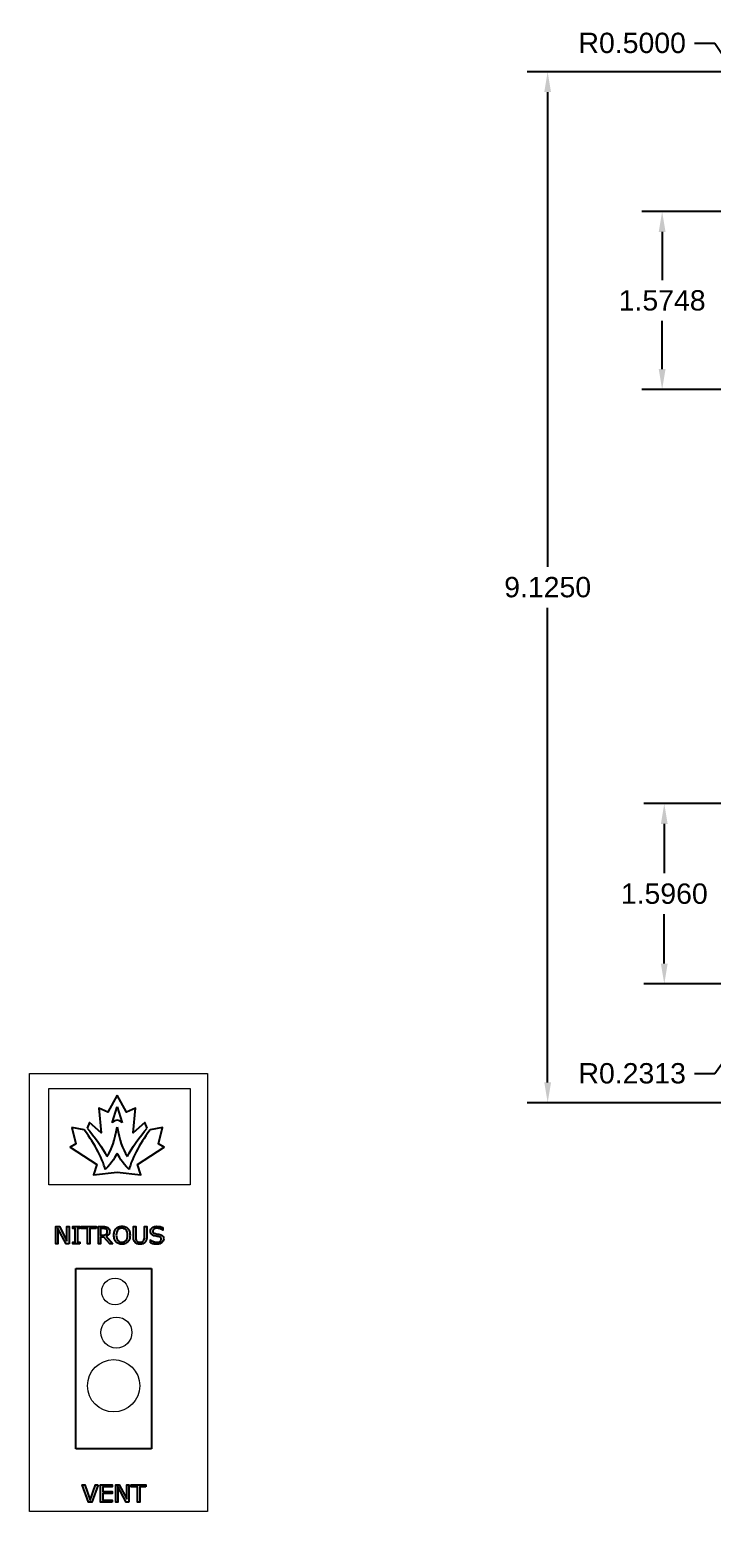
# Model space of a CAD drawing. Header units: inches. Extents: x 0.2 to 18.2, y 0.2 to 14.
# Drawn here: x 0.18 to 6.22, y 0.17 to 13.29 of the extents above; entities that cross this region are included whole.
import ezdxf

# ---------------------------------------------------------------- set-up
doc = ezdxf.new("R2010")
doc.units = ezdxf.units.IN
doc.header["$MEASUREMENT"] = 0
doc.layers.add('Non Cut', color=2, linetype='Continuous', plot=False)
doc.layers.add('test cut', color=6, linetype='Continuous', lineweight=0)
doc.layers.add('test cut raster', color=6, linetype='Continuous', lineweight=25)
doc.styles.get("Standard").update_dxf_attribs({"font": 'Arial.ttf'})
doc.dimstyles.get("Standard").update_dxf_attribs({"dimtxt": 0.18, "dimasz": 0.18, "dimexe": 0.18, "dimexo": 0.0625, "dimgap": 0.09, "dimtad": 0, "dimtih": 1, "dimtoh": 1, "dimdec": 4, "dimzin": 0, "dimdsep": 46, "dimtxsty": 'Standard', "dimcen": 0.09, "dimadec": 0, "dimazin": 0, "dimtfac": 1, "dimtdec": 4, "dimtofl": 0, "dimtmove": 0, "dimatfit": 3, "dimfxl": 1, "dimtolj": 1, "dimtzin": 0, "dimarcsym": 0})

# ---------------------------------------------------------------- blocks, each defined once
blk = doc.blocks.new('*D2')
at = {"layer": 'Defpoints', "color": 0, "transparency": 16777216}
for p in [(6.74, 12.915), (4.762, 3.79), (6.74, 3.79)]:
    blk.add_point(p, dxfattribs=at)
at = {"layer": 'Non Cut', "color": 0, "lineweight": -2, "transparency": 16777216}
for p, q in [((6.677, 12.915), (4.582, 12.915)), ((4.762, 12.735), (4.762, 8.534)), ((4.762, 3.97), (4.762, 8.171)), ((6.677, 3.79), (4.582, 3.79))]:
    blk.add_line(p, q, dxfattribs=at)
at = {"layer": 'Non Cut', "color": 0, "transparency": 16777216}
for points in [[(4.732, 12.735), (4.792, 12.735), (4.762, 12.915)], [(4.732, 3.97), (4.792, 3.97), (4.762, 3.79)]]:
    blk.add_solid(points, dxfattribs=at)
at = {"layer": 'Non Cut', "color": 0, "transparency": 16777216, "insert": (4.762, 8.353), "char_height": 0.18, "attachment_point": 5}
blk.add_mtext('\\A1;9.1250', dxfattribs=at)
blk = doc.blocks.new('*D3')
at = {"layer": 'Defpoints', "color": 0, "transparency": 16777216}
for p in [(6.464, 12.832), (6.74, 12.415)]:
    blk.add_point(p, dxfattribs=at)
at = {"layer": 'Non Cut', "color": 0, "lineweight": -2, "transparency": 16777216}
for p, q in [((6.06, 13.17), (6.24, 13.17)), ((6.24, 13.17), (6.364, 12.982)), ((6.74, 12.325), (6.74, 12.505)), ((6.65, 12.415), (6.83, 12.415))]:
    blk.add_line(p, q, dxfattribs=at)
at = {"layer": 'Non Cut', "color": 0, "transparency": 16777216}
blk.add_solid([(6.389, 12.999), (6.339, 12.965), (6.464, 12.832)], dxfattribs=at)
at = {"layer": 'Non Cut', "color": 0, "transparency": 16777216, "insert": (5.51, 13.17), "char_height": 0.18, "attachment_point": 5}
blk.add_mtext('\\A1;R0.5000', dxfattribs=at)
blk = doc.blocks.new('*D4')
at = {"layer": 'Defpoints', "color": 0, "transparency": 16777216}
for p in [(6.866, 6.438), (5.794, 4.842), (6.866, 4.842)]:
    blk.add_point(p, dxfattribs=at)
at = {"layer": 'Non Cut', "color": 0, "lineweight": -2, "transparency": 16777216}
for p, q in [((6.804, 6.438), (5.614, 6.438)), ((5.794, 6.258), (5.794, 5.822)), ((5.794, 5.022), (5.794, 5.459)), ((6.804, 4.842), (5.614, 4.842))]:
    blk.add_line(p, q, dxfattribs=at)
at = {"layer": 'Non Cut', "color": 0, "transparency": 16777216}
for points in [[(5.764, 6.258), (5.824, 6.258), (5.794, 6.438)], [(5.764, 5.022), (5.824, 5.022), (5.794, 4.842)]]:
    blk.add_solid(points, dxfattribs=at)
at = {"layer": 'Non Cut', "color": 0, "transparency": 16777216, "insert": (5.794, 5.64), "char_height": 0.18, "attachment_point": 5}
blk.add_mtext('\\A1;1.5960', dxfattribs=at)
blk = doc.blocks.new('*D7')
at = {"layer": 'Defpoints', "color": 0, "transparency": 16777216}
for p in [(5.775, 11.678), (10.302, 11.678), (10.302, 10.104)]:
    blk.add_point(p, dxfattribs=at)
at = {"layer": 'Non Cut', "color": 0, "lineweight": -2, "transparency": 16777216}
for p, q in [((10.24, 11.678), (5.595, 11.678)), ((5.775, 11.498), (5.775, 11.072)), ((5.775, 10.284), (5.775, 10.71)), ((10.24, 10.104), (5.595, 10.104))]:
    blk.add_line(p, q, dxfattribs=at)
at = {"layer": 'Non Cut', "color": 0, "transparency": 16777216}
for points in [[(5.745, 11.498), (5.805, 11.498), (5.775, 11.678)], [(5.745, 10.284), (5.805, 10.284), (5.775, 10.104)]]:
    blk.add_solid(points, dxfattribs=at)
at = {"layer": 'Non Cut', "color": 0, "transparency": 16777216, "insert": (5.775, 10.891), "char_height": 0.18, "attachment_point": 5}
blk.add_mtext('\\A1;1.5748', dxfattribs=at)
blk = doc.blocks.new('*D10')
at = {"layer": 'Defpoints', "color": 0, "transparency": 16777216}
for p in [(7.201, 5.4), (7.067, 5.212)]:
    blk.add_point(p, dxfattribs=at)
at = {"layer": 'Non Cut', "color": 0, "lineweight": -2, "transparency": 16777216}
for p, q in [((7.111, 5.4), (7.291, 5.4)), ((7.201, 5.31), (7.201, 5.49)), ((6.24, 4.05), (6.963, 5.065)), ((6.06, 4.05), (6.24, 4.05))]:
    blk.add_line(p, q, dxfattribs=at)
at = {"layer": 'Non Cut', "color": 0, "transparency": 16777216}
blk.add_solid([(6.938, 5.083), (6.987, 5.048), (7.067, 5.212)], dxfattribs=at)
at = {"layer": 'Non Cut', "color": 0, "transparency": 16777216, "insert": (5.51, 4.05), "char_height": 0.18, "attachment_point": 5}
blk.add_mtext('\\A1;R0.2313', dxfattribs=at)

msp = doc.modelspace()

# ---------------------------------------------------------------- linework, layer by layer
at = {"layer": 'test cut'}
for p, q in [((0.17843, 0.17376), (0.17843, 4.04876)), ((0.17843, 4.04876), (1.75323, 4.04876)), ((1.75323, 4.04876), (1.75323, 0.17376)), ((0.34967, 3.06384), (0.34967, 3.91784)), ((0.34967, 3.91784), (1.59967, 3.91784)), ((1.59967, 3.91784), (1.59967, 3.06384)), ((1.59967, 3.06384), (0.34967, 3.06384)), ((1.75323, 0.17376), (0.17843, 0.17376))]:
    msp.add_line(p, q, dxfattribs=at)
for centre, radius in [((0.93386, 2.11989), 0.11811), ((0.94655, 1.7565), 0.137), ((0.92169, 1.28533), 0.23125)]:
    msp.add_circle(centre, radius, dxfattribs=at)
at = {"layer": 'test cut raster', "extrusion": (-1.79371e-19, -1.22465e-16, -1)}
msp.add_line((0.58669, 2.32333), (1.25668, 2.32235), dxfattribs=at)
at = {"layer": 'test cut raster'}
for p, q in [((0.58669, 0.72733), (0.58669, 2.32333)), ((1.25668, 2.32235), (1.25668, 0.72635)), ((1.25669, 0.72733), (0.58669, 0.72733))]:
    msp.add_line(p, q, dxfattribs=at)
for points in [[(0.95292, 3.85703), (0.86943, 3.70698), (0.78954, 3.74176), (0.81054, 3.52305), (0.70676, 3.61514), (0.68815, 3.56455)], [(1.21771, 3.56454), (1.19909, 3.61514), (1.09532, 3.52305), (1.11631, 3.74176), (1.03643, 3.70698), (0.95292, 3.85703), (0.95292, 3.85703)], [(0.90822, 3.61182), (0.95292, 3.7548), (0.95292, 3.7548)], [(0.95292, 3.7548), (0.99765, 3.61168)], [(0.55059, 3.57221), (0.58786, 3.4266), (0.53713, 3.39788), (0.77357, 3.24349), (0.74423, 3.15119), (0.95292, 3.17628), (1.16162, 3.15119), (1.13228, 3.24349), (1.36873, 3.39788), (1.318, 3.4266), (1.35525, 3.57221), (1.246, 3.55073)], [(0.65986, 3.55073), (0.55059, 3.57221), (0.55059, 3.57221)], [(0.9132, 2.54108), (0.88676, 2.54108), (0.83552, 2.602), (0.80681, 2.602), (0.80681, 2.54108), (0.78644, 2.54108), (0.78644, 2.69429), (0.82935, 2.69429)], [(0.83079, 2.6768), (0.80681, 2.6768), (0.80681, 2.61897), (0.82739, 2.61897)], [(1.09656, 2.60261), (1.09656, 2.69429), (1.11693, 2.69429), (1.11693, 2.60158)], [(1.19379, 2.60107), (1.19379, 2.69429), (1.21416, 2.69429), (1.21417, 2.60261)], [(1.35832, 2.68637), (1.35832, 2.66229), (1.35688, 2.66229)], [(0.85558, 2.60807), (0.9132, 2.54108)], [(1.24637, 2.55055), (1.24637, 2.57607), (1.24781, 2.57607)]]:
    msp.add_lwpolyline(points, dxfattribs=at)
for points in [[(0.52674, 2.54108), (0.50153, 2.54108), (0.42889, 2.67814), (0.42889, 2.54108), (0.40985, 2.54108), (0.40985, 2.69429), (0.44144, 2.69429), (0.5077, 2.56917), (0.5077, 2.69429), (0.52674, 2.69429)], [(0.6215, 2.54108), (0.561, 2.54108), (0.561, 2.55672), (0.58106, 2.55672), (0.58106, 2.67865), (0.561, 2.67865), (0.561, 2.69429), (0.6215, 2.69429), (0.6215, 2.67865), (0.60144, 2.67865), (0.60144, 2.55672), (0.6215, 2.55672)], [(0.76565, 2.67618), (0.71091, 2.67618), (0.71091, 2.54108), (0.69054, 2.54108), (0.69054, 2.67618), (0.6358, 2.67618), (0.6358, 2.69429), (0.76565, 2.69429)], [(0.86556, 2.65118), (0.86556, 2.65118)], [(1.04717, 2.6767), (1.04717, 2.6767)], [(1.04532, 2.61764), (1.04532, 2.61764)], [(1.36449, 2.58481), (1.36449, 2.58481)], [(0.78332, 0.40873), (0.72755, 0.25552), (0.70038, 0.25552), (0.64462, 0.40873), (0.66643, 0.40873), (0.71448, 0.27394), (0.76253, 0.40873)], [(0.90751, 0.25552), (0.80657, 0.25552), (0.80657, 0.40873), (0.90751, 0.40873), (0.90751, 0.39062), (0.82694, 0.39062), (0.82694, 0.34864), (0.90751, 0.34864), (0.90751, 0.33053), (0.82694, 0.33053), (0.82694, 0.27363), (0.90751, 0.27363)], [(1.05681, 0.25552), (1.0316, 0.25552), (0.95896, 0.39258), (0.95896, 0.25552), (0.93992, 0.25552), (0.93992, 0.40873), (0.97151, 0.40873), (1.03777, 0.28361), (1.03777, 0.40873), (1.05681, 0.40873)], [(1.20682, 0.39062), (1.15209, 0.39062), (1.15209, 0.25552), (1.13171, 0.25552), (1.13171, 0.39062), (1.07697, 0.39062), (1.07697, 0.40873), (1.20682, 0.40873)]]:
    msp.add_lwpolyline(points, close=True, dxfattribs=at)
for points in [[(0.84802, 3.19887), (0.82577, 3.29672), (0.72679, 3.46985), (0.65986, 3.55073)], [(0.68815, 3.56455), (0.74682, 3.49916), (0.82783, 3.38351), (0.8627, 3.31506)], [(0.8627, 3.31506), (0.90657, 3.38028), (0.93245, 3.461), (0.95292, 3.57587)], [(0.95292, 3.63631), (0.93577, 3.6363), (0.91946, 3.62737), (0.90822, 3.61182)], [(0.99765, 3.61168), (0.98642, 3.62729), (0.9701, 3.63627), (0.95292, 3.63631)], [(0.95292, 3.57587), (0.97339, 3.461), (0.99928, 3.38028), (1.04315, 3.31506)], [(1.04315, 3.31506), (1.07802, 3.38351), (1.15903, 3.49915), (1.21771, 3.56454)], [(1.246, 3.55073), (1.17907, 3.46985), (1.08008, 3.29672), (1.05782, 3.19887)], [(0.95292, 3.34373), (0.9357, 3.31222), (0.91499, 3.26779), (0.84802, 3.19887)], [(1.05782, 3.19887), (0.99086, 3.26779), (0.97015, 3.31222), (0.95292, 3.34373)], [(0.82935, 2.69429), (0.83861, 2.69429), (0.84632, 2.69367), (0.8525, 2.69244)], [(0.84509, 2.67557), (0.84104, 2.67639), (0.83627, 2.6768), (0.83079, 2.6768)], [(0.84426, 2.62062), (0.84907, 2.62179), (0.85315, 2.62391), (0.85651, 2.627)], [(0.85558, 2.67145), (0.85263, 2.67344), (0.84913, 2.67481), (0.84509, 2.67557)], [(0.8525, 2.69244), (0.85867, 2.69127), (0.86423, 2.68915), (0.86916, 2.68606)], [(0.8632, 2.66281), (0.86169, 2.66624), (0.85915, 2.66912), (0.85558, 2.67145)], [(0.87853, 2.62484), (0.87297, 2.61743), (0.86532, 2.61184), (0.85558, 2.60807)], [(0.85651, 2.627), (0.8596, 2.62988), (0.86186, 2.63317), (0.8633, 2.63688)], [(0.86556, 2.65118), (0.86556, 2.65557), (0.86477, 2.65945), (0.8632, 2.66281)], [(0.8633, 2.63688), (0.86481, 2.64065), (0.86556, 2.64542), (0.86556, 2.65118)], [(0.86916, 2.68606), (0.87472, 2.68256), (0.87904, 2.67814), (0.88213, 2.67279)], [(0.88686, 2.65262), (0.88686, 2.64158), (0.88408, 2.63232), (0.87853, 2.62484)], [(0.88213, 2.67279), (0.88528, 2.66751), (0.88686, 2.66078), (0.88686, 2.65262)], [(0.92421, 2.61764), (0.92421, 2.63012), (0.92586, 2.6413), (0.92915, 2.65118)], [(0.92915, 2.65118), (0.93244, 2.66113), (0.93725, 2.66963), (0.94356, 2.6767)], [(0.94356, 2.6767), (0.94959, 2.68342), (0.95707, 2.68856), (0.96599, 2.69213)], [(0.95868, 2.66363), (0.94983, 2.65286), (0.94541, 2.63753), (0.94541, 2.61764)], [(0.99541, 2.67989), (0.97984, 2.67989), (0.9676, 2.67447), (0.95868, 2.66363)], [(0.96599, 2.69213), (0.97497, 2.6957), (0.98475, 2.69748), (0.99531, 2.69748)], [(0.99531, 2.69748), (1.00629, 2.69748), (1.01613, 2.69566), (1.02484, 2.69203)], [(1.03194, 2.66363), (1.02302, 2.67447), (1.01085, 2.67989), (0.99541, 2.67989)], [(1.02484, 2.69203), (1.03362, 2.68846), (1.04106, 2.68335), (1.04717, 2.6767)], [(1.04532, 2.61764), (1.04532, 2.63753), (1.04086, 2.65286), (1.03194, 2.66363)], [(1.04717, 2.6767), (1.05341, 2.66984), (1.05818, 2.66143), (1.06147, 2.65149)], [(1.06147, 2.65149), (1.06483, 2.64154), (1.06651, 2.63026), (1.06651, 2.61764)], [(1.2473, 2.65324), (1.2473, 2.66606), (1.25272, 2.67656), (1.26355, 2.68472)], [(1.25707, 2.62597), (1.25055, 2.63297), (1.2473, 2.64206), (1.2473, 2.65324)], [(1.28732, 2.61126), (1.27374, 2.61414), (1.26366, 2.61904), (1.25707, 2.62597)], [(1.26355, 2.68472), (1.27439, 2.69295), (1.28814, 2.69707), (1.30481, 2.69707)], [(1.27837, 2.67268), (1.27179, 2.66816), (1.26849, 2.66233), (1.26849, 2.65519)], [(1.26849, 2.65519), (1.26849, 2.64881), (1.27014, 2.64381), (1.27343, 2.64017)], [(1.27343, 2.64017), (1.27672, 2.63653), (1.28252, 2.63376), (1.29082, 2.63184)], [(1.30471, 2.67947), (1.2938, 2.67947), (1.28502, 2.67721), (1.27837, 2.67268)], [(1.29082, 2.63184), (1.29521, 2.63088), (1.30145, 2.62971), (1.30955, 2.62834)], [(1.33383, 2.67454), (1.32436, 2.67783), (1.31466, 2.67947), (1.30471, 2.67947)], [(1.30481, 2.69707), (1.31558, 2.69707), (1.32546, 2.69604), (1.33445, 2.69398)], [(1.30955, 2.62834), (1.31764, 2.62697), (1.3245, 2.62556), (1.33013, 2.62412)], [(1.33013, 2.62412), (1.34151, 2.6211), (1.35009, 2.61654), (1.35585, 2.61043)], [(1.35688, 2.66229), (1.35105, 2.66723), (1.34336, 2.67131), (1.33383, 2.67454)], [(1.33445, 2.69398), (1.34343, 2.69193), (1.35139, 2.68939), (1.35832, 2.68637)], [(0.82739, 2.61897), (0.83384, 2.61897), (0.83946, 2.61952), (0.84426, 2.62062)], [(0.92915, 2.58378), (0.92586, 2.59366), (0.92421, 2.60495), (0.92421, 2.61764)], [(0.94345, 2.55878), (0.93728, 2.56557), (0.93251, 2.57391), (0.92915, 2.58378)], [(0.96588, 2.54324), (0.9571, 2.54681), (0.94963, 2.55199), (0.94345, 2.55878)], [(0.94541, 2.61764), (0.94541, 2.59754), (0.94994, 2.58214), (0.95899, 2.57144)], [(0.95899, 2.57144), (0.96804, 2.5608), (0.98019, 2.55549), (0.99541, 2.55549)], [(0.99531, 2.53789), (0.98454, 2.53789), (0.97473, 2.53968), (0.96588, 2.54324)], [(1.02474, 2.54314), (1.01616, 2.53964), (1.00636, 2.53789), (0.99531, 2.53789)], [(0.99541, 2.55549), (1.01064, 2.55549), (1.02275, 2.5608), (1.03174, 2.57144)], [(1.04717, 2.55878), (1.04086, 2.55185), (1.03338, 2.54664), (1.02474, 2.54314)], [(1.03174, 2.57144), (1.04079, 2.58214), (1.04532, 2.59754), (1.04532, 2.61764)], [(1.06137, 2.58368), (1.05801, 2.57374), (1.05327, 2.56544), (1.04717, 2.55878)], [(1.06651, 2.61764), (1.06651, 2.60501), (1.0648, 2.5937), (1.06137, 2.58368)], [(1.10016, 2.57329), (1.09776, 2.58125), (1.09656, 2.59102), (1.09656, 2.60261)], [(1.1122, 2.55292), (1.10664, 2.55854), (1.10263, 2.56533), (1.10016, 2.57329)], [(1.1302, 2.5417), (1.12307, 2.54424), (1.11707, 2.54798), (1.1122, 2.55292)], [(1.11693, 2.60158), (1.11693, 2.59328), (1.11748, 2.58673), (1.11858, 2.58193)], [(1.11858, 2.58193), (1.11974, 2.57713), (1.12166, 2.57277), (1.12434, 2.56886)], [(1.12434, 2.56886), (1.12736, 2.56441), (1.13144, 2.56104), (1.13658, 2.55878)], [(1.15531, 2.53789), (1.14571, 2.53789), (1.13734, 2.53916), (1.1302, 2.5417)], [(1.13658, 2.55878), (1.1418, 2.55652), (1.14804, 2.55539), (1.15531, 2.55539)], [(1.15531, 2.55539), (1.16265, 2.55539), (1.16889, 2.55648), (1.17404, 2.55868)], [(1.18, 2.5415), (1.17294, 2.53909), (1.16471, 2.53789), (1.15531, 2.53789)], [(1.17404, 2.55868), (1.17918, 2.56094), (1.1833, 2.56434), (1.18638, 2.56886)], [(1.19853, 2.55292), (1.19324, 2.5477), (1.18707, 2.5439), (1.18, 2.5415)], [(1.18638, 2.56886), (1.18906, 2.57277), (1.19094, 2.57723), (1.19204, 2.58224)], [(1.19204, 2.58224), (1.19321, 2.58732), (1.19379, 2.59359), (1.19379, 2.60107)], [(1.21046, 2.5735), (1.20806, 2.56526), (1.20408, 2.5584), (1.19853, 2.55292)], [(1.21417, 2.60261), (1.21417, 2.5915), (1.21293, 2.5818), (1.21046, 2.5735)], [(1.27323, 2.54139), (1.26445, 2.54345), (1.25549, 2.5465), (1.24637, 2.55055)], [(1.24781, 2.57607), (1.25556, 2.56962), (1.26451, 2.56465), (1.27467, 2.56115)], [(1.30306, 2.53831), (1.29202, 2.53831), (1.28207, 2.53933), (1.27323, 2.54139)], [(1.27467, 2.56115), (1.28482, 2.55765), (1.29435, 2.5559), (1.30327, 2.5559)], [(1.30636, 2.60786), (1.30039, 2.60875), (1.29404, 2.60989), (1.28732, 2.61126)], [(1.32941, 2.54201), (1.32213, 2.53954), (1.31335, 2.53831), (1.30306, 2.53831)], [(1.30327, 2.5559), (1.31589, 2.5559), (1.3257, 2.55827), (1.3327, 2.563)], [(1.32313, 2.60447), (1.31798, 2.60584), (1.31239, 2.60697), (1.30636, 2.60786)], [(1.33825, 2.59695), (1.33496, 2.60018), (1.32992, 2.60268), (1.32313, 2.60447)], [(1.34865, 2.5523), (1.34316, 2.54791), (1.33675, 2.54448), (1.32941, 2.54201)], [(1.3327, 2.563), (1.33976, 2.56773), (1.3433, 2.57404), (1.3433, 2.58193)], [(1.3433, 2.58193), (1.3433, 2.58872), (1.34161, 2.59373), (1.33825, 2.59695)], [(1.36027, 2.56712), (1.35753, 2.56129), (1.35365, 2.55635), (1.34865, 2.5523)], [(1.35585, 2.61043), (1.36161, 2.60433), (1.36449, 2.59579), (1.36449, 2.58481)], [(1.36449, 2.58481), (1.36449, 2.57885), (1.36309, 2.57295), (1.36027, 2.56712)]]:
    msp.add_open_spline(points, degree=3, dxfattribs=at)

# ---------------------------------------------------------------- dimensions: what is measured, and where the dimension line sits
at = {"layer": 'Non Cut'}
for center, mpoint, picture, middle in [((6.73968, 12.415), (6.46368, 12.83193), '*D3', (5.51047, 13.17031)), ((7.201398, 5.400467), (7.067255, 5.2121), '*D10', (5.51047, 4.050004))]:
    dim = msp.add_radius_dim(center=center, mpoint=mpoint, dimstyle='Standard', dxfattribs=at)
    dim.commit()
    dim.dimension.update_dxf_attribs({"geometry": picture, "text_midpoint": middle, "dimtype": 164})
dim = msp.add_linear_dim(base=(4.76246, 3.79), p1=(6.73968, 12.915), p2=(6.73968, 3.79), angle=90, dimstyle='Standard', dxfattribs=at)
dim.commit()
dim.dimension.update_dxf_attribs({"geometry": '*D2', "text_midpoint": (4.76246, 8.3525), "dimtype": 160})
for base, p1, p2, picture, middle in [((5.77537, 11.67846), (10.30218, 10.10366), (10.30218, 11.67846), '*D7', (5.77537, 10.89106)), ((5.79442, 4.84247), (6.8664, 6.43847), (6.8664, 4.84247), '*D4', (5.79442, 5.64047))]:
    dim = msp.add_linear_dim(base=base, p1=p1, p2=p2, angle=90, dimstyle='Standard', dxfattribs=at)
    dim.commit()
    dim.dimension.update_dxf_attribs({"geometry": picture, "text_midpoint": middle})

doc.saveas('drawing.dxf')
